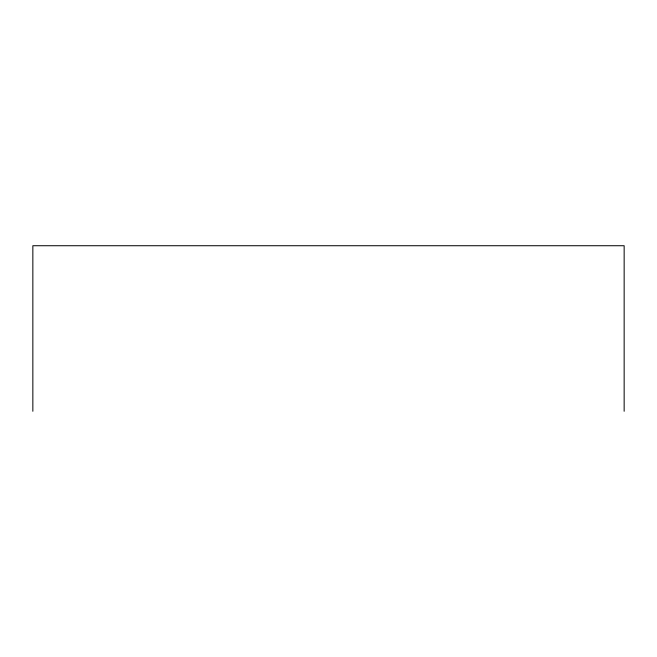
<?xml version="1.0" encoding="UTF-8"?>
<svg xmlns="http://www.w3.org/2000/svg" width="657" height="657" viewBox="0 0 657 657"><rect width="100%" height="100%" fill="white"/><g stroke="black" fill="none" stroke-linecap="round" stroke-linejoin="round"><path stroke-width="0.99" d="M624.15 411.274L624.15 245.726L32.85 245.726L32.85 411.274"/></g></svg>
